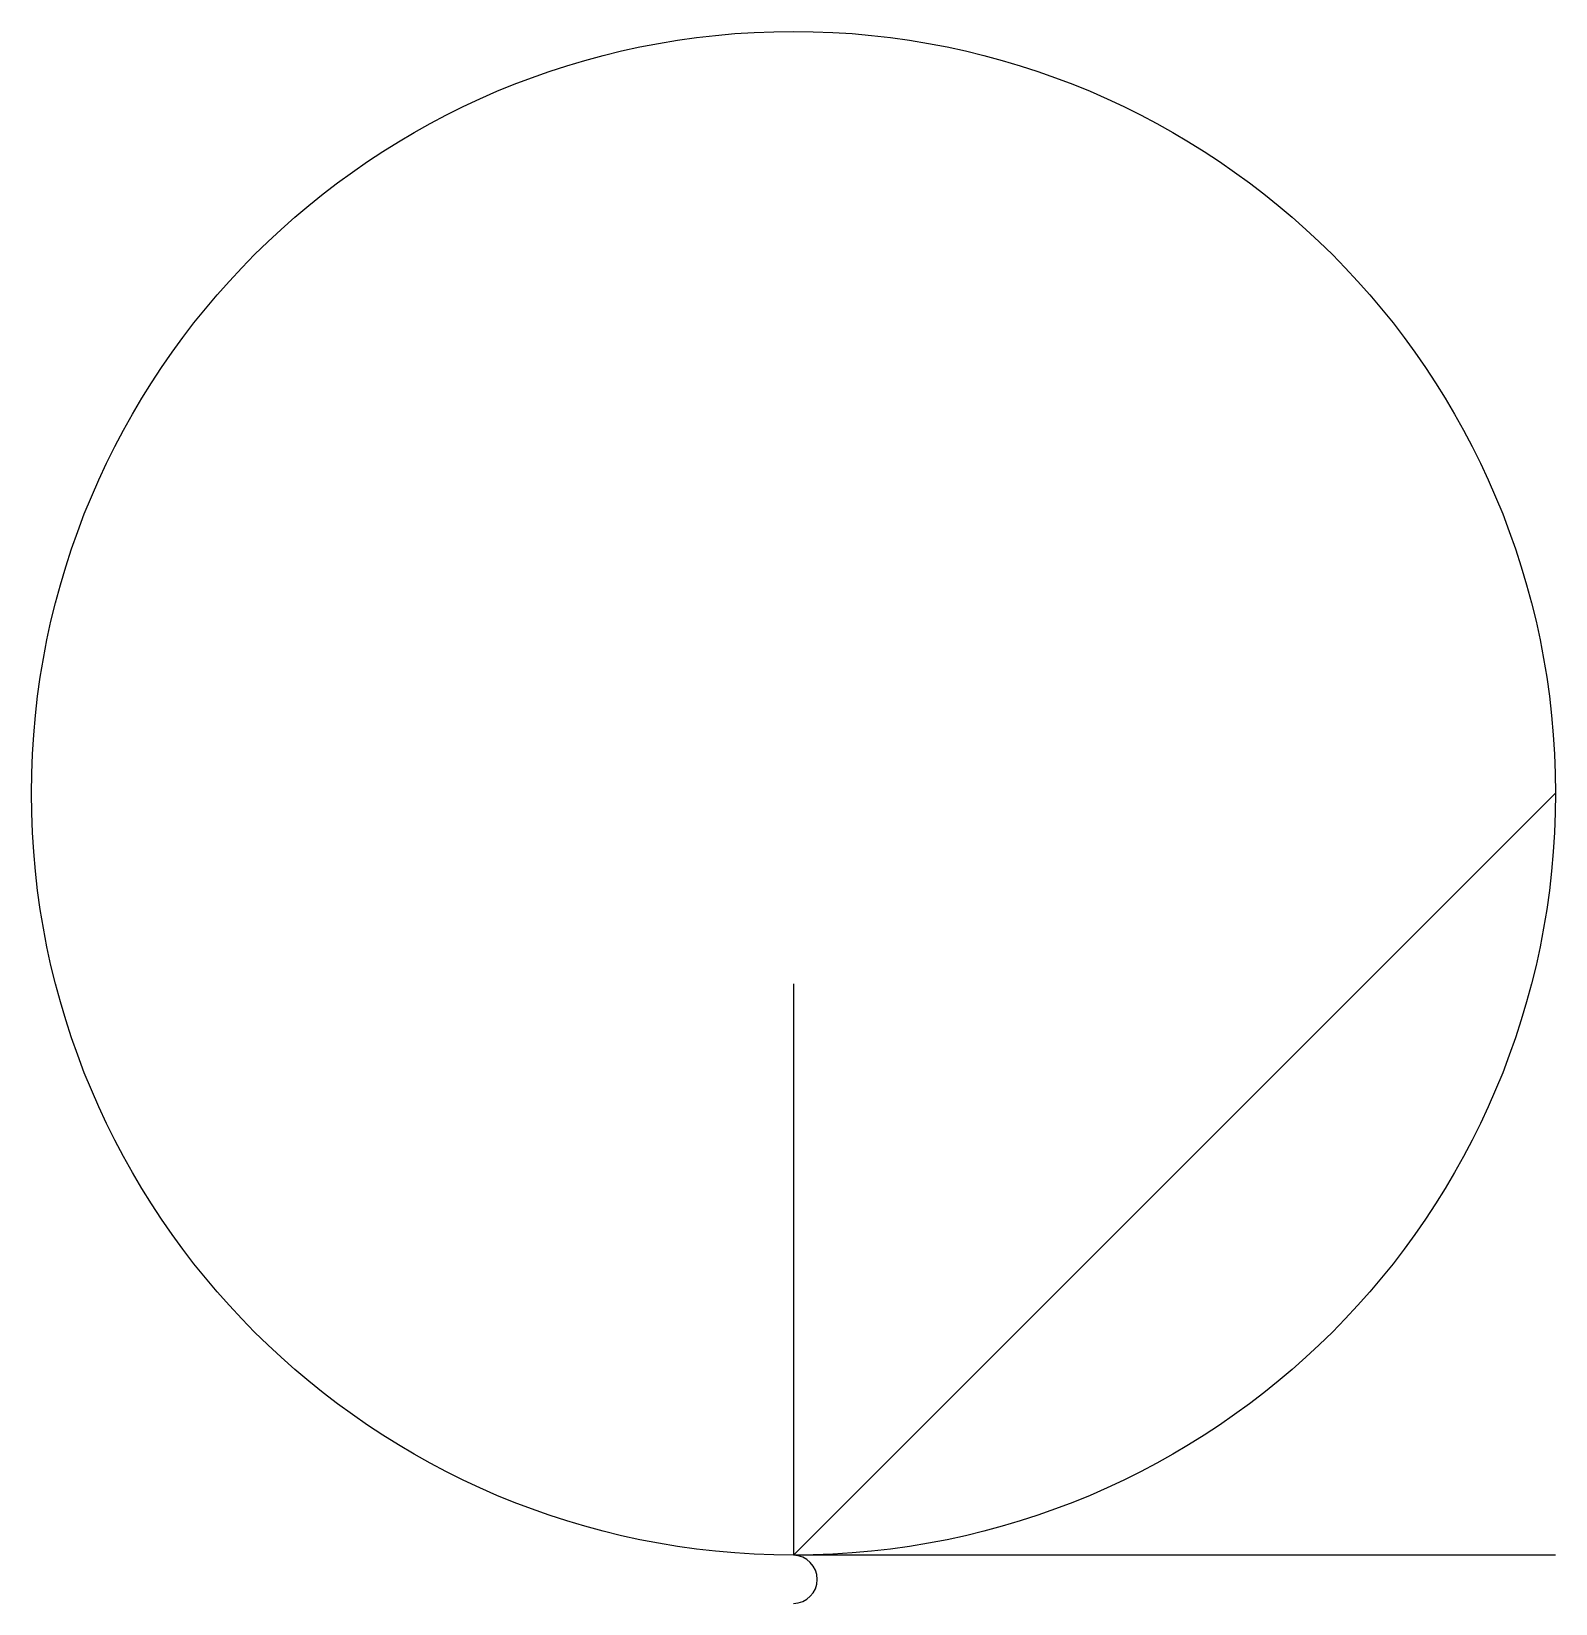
# Model space of a CAD drawing. Header units: metres. Extents: x -8192 to 8192, y -520 to 16384.
import ezdxf

# ---------------------------------------------------------------- set-up
doc = ezdxf.new("R2010")
doc.units = ezdxf.units.M

msp = doc.modelspace()

# ---------------------------------------------------------------- linework, layer by layer
at = {"layer": 'MCD_Layer_0'}
for p, q in [((8192.001976, 8192.005882), (0, 0)), ((0, 6144.002941), (0, 0)), ((-0.998413, -0.533478), (0, 0.480469)), ((-0.998413, -0.533478), (0, 0)), ((-0.991974, 0.489899), (0.000031, 0.495605)), ((-0.976013, 0.478516), (0.982422, 0.491119)), ((-0.976013, 0.478516), (0.377594, 0.48175)), ((-0.959991, 0.489594), (0.163208, 0.495514)), ((-0.953583, 0.491486), (0, 0.496094)), ((-0.953583, 0.491486), (0.000031, 0.495605)), ((-0.953583, 0.491486), (0, 0.480469)), ((-0.953583, 0.491486), (0, 0)), ((-0.063995, 0.488861), (-0.944, 0.48114)), ((-0.243195, 0.488617), (-0.944, 0.487)), ((-0.944, 0.485046), (0.879974, 0.48233)), ((-0.928009, -0.511688), (-0.23996, 0.495422)), ((-0.928009, -0.511688), (0.015991, 0.481781)), ((0.803223, 0.486969), (-0.915192, 0.495514)), ((0.457611, 0.486359), (-0.896027, 0.496307)), ((-0.854401, 0.488098), (-0.896027, 0.496307)), ((-0.895996, 0.485077), (-0.880005, 0.493225)), ((-0.895996, 0.485077), (0.012817, 0.491089)), ((-0.496002, 0.489563), (-0.895996, -0.522736)), ((-0.895996, -0.51004), (0.687988, 0.482208)), ((-0.880005, -0.513611), (0.000031, 0.495605)), ((-0.880005, 0.486389), (0.000031, 0.495605)), ((-0.880005, -0.521423), (-0.544006, 0.494415)), ((-0.611206, 0.481873), (-0.880005, 0.493225)), ((0.070374, 0.48468), (-0.880005, 0.493225)), ((0.47998, 0.486633), (-0.880005, 0.493225)), ((-0.880005, 0.486389), (0, 0.480469)), ((-0.880005, -0.513611), (0, 0.480469)), ((-0.873596, -0.518555), (0.864014, 0.493713)), ((-0.864014, -0.514252), (0.511993, 0.491211)), ((-0.112, -0.513123), (-0.863983, 0.491608)), ((-0.854401, 0.488098), (0.208008, 0.494598)), ((-0.851196, 0.489532), (0.928009, 0.48822)), ((-0.838409, -0.512543), (-0.016022, 0.488892)), ((-0.838409, -0.512543), (0.035217, 0.488434)), ((-0.838409, -0.512543), (0, 0)), ((-0.81601, -0.510315), (0.000031, 0.495605)), ((-0.81601, -0.511292), (0, 0.480469)), ((-0.81601, -0.510315), (0, 0.480469)), ((0.992004, -0.511414), (-0.815979, 0.494568)), ((-0.799988, -0.510956), (0.000031, 0.495605)), ((-0.799988, -0.510956), (0, 0.480469)), ((-0.783997, 0.488403), (-0.076782, 0.495331)), ((-0.371216, -0.517975), (-0.780792, 0.492279)), ((-0.751984, 0.481262), (0.511993, 0.491211)), ((-0.751984, -0.514832), (0.723206, 0.480408)), ((-0.751984, -0.514832), (0, 0)), ((-0.74881, -0.534882), (0.256012, 0.495605)), ((-0.611206, 0.481873), (-0.739197, 0.491882)), ((0.070374, 0.48468), (-0.739197, 0.491882)), ((0.457611, 0.486359), (-0.736023, 0.496246)), ((-0.736023, 0.484528), (0, 0)), ((-0.736023, 0.484528), (0, 0.480469)), ((-0.723206, -0.511688), (0.000031, 0.495605)), ((-0.723206, -0.511688), (0, 0.480469)), ((-0.70401, -0.52652), (0, 0.496094)), ((-0.096008, -0.527435), (-0.688019, 0.496277)), ((-0.688019, -0.509583), (0, 0.496094)), ((-0.688019, -0.509583), (0.000031, 0.495605)), ((-0.688019, 0.490417), (0, 0.480469)), ((-0.688019, 0.490417), (0, 0)), ((-0.688019, 0.488464), (0, 0)), ((-0.688019, -0.509583), (0, 0.480469)), ((-0.688019, -0.509583), (0, 0)), ((-0.68158, 0.487427), (0.751984, 0.49527)), ((-0.68158, 0.487427), (0.256012, 0.494629)), ((-0.678406, -0.511139), (-0.016022, 0.488892)), ((-0.678406, -0.511139), (0, 0)), ((-0.671997, 0.489777), (-0.016022, 0.479126)), ((-0.65918, 0.487701), (0, 0.480469)), ((-0.656006, 0.490112), (0, 0.480469)), ((-0.649567, 0.486145), (0.256012, 0.495605)), ((-0.640015, -0.513458), (0.563202, 0.495605)), ((-0.640015, 0.482635), (0, 0.490234)), ((-0.380829, 0.483582), (-0.639984, 0.490448)), ((-0.544006, 0.488556), (-0.633636, 0.488434)), ((-0.627228, 0.48056), (0.256012, 0.492676)), ((-0.627228, 0.48056), (0.870392, 0.492188)), ((-0.623993, 0.487854), (0, 0.496094)), ((-0.623993, -0.511169), (0, 0.496094)), ((-0.623993, 0.488831), (0, 0.496094)), ((-0.623993, -0.510193), (0, 0.496094)), ((-0.623993, 0.489807), (0, 0.496094)), ((-0.623993, -0.511169), (0.000031, 0.495605)), ((-0.623993, -0.511169), (-0.495972, 0.495422)), ((-0.623993, 0.488831), (-0.495972, 0.495422)), ((-0.623993, -0.511169), (0.81601, 0.494659)), ((-0.623993, -0.510193), (0.81601, 0.494659)), ((-0.623993, 0.489807), (0.81601, 0.494659)), ((-0.623993, 0.488831), (0.81601, 0.494659)), ((-0.623993, 0.487854), (0.256012, 0.494629)), ((-0.623993, 0.488831), (0.256012, 0.494629)), ((-0.623993, -0.511169), (0, 0.480469)), ((-0.623993, -0.511169), (0, 0)), ((-0.611206, 0.481873), (0.496002, 0.492828)), ((-0.611206, 0.481873), (0.012817, 0.491089)), ((-0.608002, 0.489166), (0, 0.480469)), ((-0.59201, -0.515381), (-0.23996, 0.495422)), ((-0.59201, -0.515381), (0.463989, 0.483368)), ((-0.59198, -0.509521), (-0.204773, 0.495575)), ((0.608002, -0.512634), (-0.588776, 0.495331)), ((-0.585632, 0.490417), (0.000031, 0.495605)), ((-0.585632, 0.490417), (0, 0.480469)), ((-0.575989, -0.510162), (0.563202, 0.495605)), ((-0.016022, 0.47522), (-0.572815, 0.492249)), ((-0.544006, -0.510468), (0, 0.496094)), ((-0.544006, -0.510468), (0.000031, 0.495605)), ((-0.544006, 0.488556), (0.323212, 0.495453)), ((-0.544006, 0.489532), (0.976013, 0.486298)), ((-0.544006, -0.510468), (0, 0.480469)), ((-0.544006, -0.510468), (0, 0)), ((-0.527985, 0.489868), (-0.204773, 0.495575)), ((-0.511993, -0.518585), (0.000031, 0.495605)), ((-0.511993, 0.481415), (0.000031, 0.495605)), ((-0.511993, -0.518585), (0.256012, 0.495605)), ((-0.511993, 0.481415), (0.256012, 0.495605)), ((-0.511993, 0.481415), (0, 0.480469)), ((-0.511993, -0.518585), (0, 0.480469)), ((-0.496002, -0.510437), (-0.23996, 0.495422)), ((-0.496002, 0.489563), (-0.23996, 0.495422)), ((-0.080017, -0.514404), (-0.496002, 0.492493)), ((-0.496002, -0.510437), (0.015991, 0.481781)), ((0.94397, -0.520233), (-0.495972, 0.495422)), ((0.94397, 0.479767), (-0.495972, 0.495422)), ((-0.47998, -0.515961), (0, 0.496094)), ((-0.47998, 0.484039), (0, 0.496094)), ((-0.47998, -0.515961), (0.000031, 0.495605)), ((-0.47998, 0.484039), (0.000031, 0.495605)), ((-0.47998, 0.484039), (0, 0.480469)), ((-0.47998, 0.484039), (0, 0)), ((-0.47998, -0.515961), (0, 0)), ((-0.447998, -0.511383), (0.000031, 0.495605)), ((-0.447998, -0.511383), (0, 0.480469)), ((-0.431976, 0.487976), (-0.204773, 0.495575)), ((-0.406372, -0.512268), (-0.23996, 0.495422)), ((-0.406372, -0.512268), (0.015991, 0.481781)), ((-0.400024, -0.521118), (0.256012, 0.495605)), ((0.559998, 0.483429), (-0.383972, 0.495331)), ((-0.368011, -0.508728), (-0.204803, 0.496063)), ((-0.368011, 0.491272), (-0.204803, 0.496063)), ((-0.368011, -0.508728), (-0.204773, 0.495575)), ((-0.368011, 0.491272), (-0.204773, 0.495575)), ((-0.364807, 0.473175), (0, 0.492188)), ((-0.342407, 0.477356), (0, 0)), ((-0.336029, -0.510986), (0.59198, 0.482147)), ((-0.319977, -0.510651), (-0.23996, 0.495422)), ((-0.319977, -0.510651), (0.015991, 0.481781)), ((-0.304016, -0.521057), (0, 0.496094)), ((-0.304016, -0.521057), (0.000031, 0.495605)), ((-0.303986, -0.509338), (0.000031, 0.495605)), ((-0.303986, -0.509338), (0, 0.480469)), ((-0.287994, -0.509979), (0, 0.496094)), ((-0.287994, -0.509979), (0.000031, 0.495605)), ((-0.287994, 0.490021), (0.143982, 0.472748)), ((-0.287994, -0.509979), (0, 0.480469)), ((-0.287994, -0.509979), (0, 0)), ((-0.272003, -0.512573), (0.000031, 0.495605)), ((-0.272003, -0.512573), (0, 0.480469)), ((-0.272003, -0.512573), (0, 0)), ((-0.259216, 0.488281), (-0.115204, 0.485443)), ((-0.255981, -0.513214), (-0.204773, 0.495575)), ((0.143982, -0.531158), (-0.255981, 0.486786)), ((0.94397, -0.520233), (-0.23996, 0.495422)), ((0.94397, 0.479767), (-0.23996, 0.495422)), ((0.015991, 0.488617), (-0.23996, 0.495422)), ((0.191986, -0.509644), (-0.23996, 0.495422)), ((-0.0896, 0.490082), (-0.23996, 0.495422)), ((0.720001, -0.511261), (-0.23996, 0.495422)), ((0.768005, -0.513184), (-0.23996, 0.495422)), ((0.928009, -0.51178), (-0.23996, 0.495422)), ((-0.175964, -0.510559), (-0.23996, 0.495422)), ((0.128021, -0.512939), (-0.23996, 0.495422)), ((0.128021, 0.487061), (-0.23996, 0.495422)), ((0.800018, 0.489441), (-0.23996, 0.495422)), ((-0.112, -0.513123), (-0.23996, 0.495422)), ((-0.23996, 0.495422), (0.143982, -0.51944)), ((-0.099182, 0.488708), (-0.227173, 0.487976)), ((-0.211182, -0.510712), (0, 0.480469)), ((-0.211182, -0.510712), (0, 0)), ((0, -0.515625), (-0.204803, 0.496063)), ((0.736023, 0.486145), (-0.204803, 0.496063)), ((0, -0.515625), (-0.204773, 0.495575)), ((0.736023, 0.486145), (-0.204773, 0.495575)), ((0.832001, -0.529419), (-0.201599, 0.493103)), ((0.70401, -0.51062), (-0.192017, 0.493988)), ((-0.175964, 0.489441), (0, 0.496094)), ((-0.175964, 0.489441), (0.000031, 0.495605)), ((-0.175964, -0.510559), (0.015991, 0.481781)), ((-0.128021, 0.488495), (0.256012, 0.495605)), ((-0.128021, 0.487518), (0.000031, 0.495605)), ((-0.128021, -0.518341), (0, 0.480469)), ((-0.128021, -0.518341), (0, 0)), ((-0.096008, 0.486237), (0, 0.480469)), ((-0.095978, 0.48819), (0.563202, 0.495605)), ((-0.095978, -0.51181), (0, 0.480469)), ((-0.095978, -0.51181), (0, 0)), ((-0.0896, 0.490082), (0.015991, 0.481781)), ((-0.080017, -0.514404), (0.256012, 0.495605)), ((-0.080017, -0.514404), (0.496002, 0.491852)), ((-0.080017, 0.488525), (0, 0)), ((-0.080017, -0.514404), (0.015991, 0.481781)), ((-0.079987, -0.510498), (0.323212, 0.495453)), ((0.131195, -0.513458), (-0.079987, 0.493408)), ((-0.079987, -0.510498), (0.630402, 0.488617)), ((-0.063995, -0.509186), (0.281616, 0.496094)), ((-0.063995, 0.490814), (0.281616, 0.496094)), ((-0.063995, -0.509186), (0.563202, 0.495605)), ((-0.063995, 0.490814), (0.563202, 0.495605)), ((-0.015991, -0.510132), (0.000031, 0.495605)), ((-0.015991, -0.510132), (0, 0.480469)), ((-0.000001, 0.000031), (0, 0)), ((-0.000001, -0.000001), (0, 0)), ((-0.000001, 0), (0, 0)), ((0.496002, -0.509125), (0, 0.496094)), ((0.992004, -0.511414), (0, 0.496094)), ((0, 0.486328), (0, 0.496094)), ((0.496002, 0.490875), (0, 0.496094)), ((0.944031, -0.508514), (0, 0.496094)), ((0.320007, -0.510864), (0, 0.496094)), ((0.931213, 0.488678), (0, 0.496094)), ((0.064026, -0.510376), (0, 0.496094)), ((0.028839, -0.510529), (0, 0.496094)), ((0.617584, 0.477997), (0, 0.496094)), ((0.81601, -0.509247), (0, 0.496094)), ((0.144012, -0.515533), (0, 0.496094)), ((0.144012, 0.484467), (0, 0.496094)), ((0.81601, 0.490753), (0, 0.496094)), ((0.384003, -0.515381), (0, 0.496094)), ((0.911987, 0.473236), (0, 0.496094)), ((0, 0.486328), (0.000031, 0.495605)), ((0.150391, 0.488312), (0, 0.494141)), ((0.147217, -0.516052), (0, 0.492188)), ((0.128021, 0.487061), (0, 0.492188)), ((0.128021, -0.512939), (0, 0.492188)), ((0, 0.491211), (0, 0.480469)), ((0, 0.491211), (0, 0)), ((0.81601, 0.490753), (0, 0.480469)), ((0.81601, 0.490753), (0, 0)), ((0.191986, -0.51355), (0, 0.490234)), ((0.304016, 0.489777), (0, 0.480469)), ((0.316803, 0.485748), (0, 0)), ((0.316803, 0.485748), (0, 0.480469)), ((0.768005, 0.484863), (0, 0.480469)), ((0.768005, 0.484863), (0, 0)), ((0.23999, 0.484528), (0, 0)), ((0.144012, 0.484467), (0, 0)), ((0.144012, 0.484467), (0, 0.480469)), ((0.23999, 0.480621), (0, 0)), ((0.23999, 0.480621), (0, 0.480469)), ((0, 0.480469), (0.143982, -0.51944)), ((0.496002, -0.509125), (0, 0.480469)), ((0.976013, -0.511749), (0, 0.480469)), ((0, -0.513672), (0, 0.480469)), ((0.944031, -0.508514), (0, 0.480469)), ((0.064026, -0.510376), (0, 0.480469)), ((0.911987, -0.515045), (0, 0.480469)), ((0.985596, -0.519165), (0, 0.480469)), ((0.94397, -0.511444), (0, 0.480469)), ((0.768005, -0.515137), (0, 0.480469)), ((0.81601, -0.509247), (0, 0.480469)), ((0.304016, -0.510223), (0, 0.480469)), ((0.144012, -0.515533), (0, 0.480469)), ((0, -0.508789), (0, 0.480469)), ((0.063995, -0.509399), (0, 0.480469)), ((0.010562, 0.0115), (0, 0)), ((0.0115, 0.0115), (0, 0)), ((0, 0.011063), (0, 0)), ((0.003975, 0.007881), (0, 0)), ((0.007881, 0.007881), (0, 0)), ((0.003975, 0.007881), (0, 0)), ((0.007881, 0.007881), (0, 0)), ((0.003906, 0.007813), (0, 0)), ((0.007813, 0.007813), (0, 0)), ((0.003906, 0.007813), (0, 0)), ((0.007813, 0.007813), (0, 0)), ((0.003906, 0.007813), (0, 0)), ((0.007813, 0.007813), (0, 0)), ((0.003906, 0.007813), (0, 0)), ((0.007813, 0.007813), (0, 0)), ((0, 0.007813), (0, 0)), ((0.007813, 0.007813), (0, 0)), ((0.003906, 0.007813), (0, 0)), ((0.007813, 0.007813), (0, 0)), ((0.003906, 0.007813), (0, 0)), ((0.007813, 0.007813), (0, 0)), ((0.003906, 0.007813), (0, 0)), ((0.007813, 0.007813), (0, 0)), ((0.003906, 0.007813), (0, 0)), ((0.007813, 0.007813), (0, 0)), ((0.001063, 0.007813), (0, 0)), ((0.007813, 0.007813), (0, 0)), ((0.003906, 0.007813), (0, 0)), ((0.007813, 0.007813), (0, 0)), ((0.003906, 0.007813), (0, 0)), ((0.007813, 0.007813), (0, 0)), ((0.003906, 0.007813), (0, 0)), ((0.007813, 0.007813), (0, 0)), ((0.003906, 0.007813), (0, 0)), ((0.007813, 0.007813), (0, 0)), ((0.003906, 0.007813), (0, 0)), ((0.007813, 0.007813), (0, 0)), ((0.001563, 0.007813), (0, 0)), ((0.007813, 0.007813), (0, 0)), ((0, 0.007813), (0, 0)), ((0.007812, 0.007813), (0, 0)), ((0.001953, 0.007813), (0, 0)), ((0.007813, 0.007813), (0, 0)), ((0.007813, 0.007813), (0, 0)), ((0, 0.007813), (0, 0)), ((0.002734, 0.007813), (0, 0)), ((0.007813, 0.007813), (0, 0)), ((0.007813, 0.007813), (0, 0)), ((0.007812, 0.007813), (0, 0)), ((0.000031, 0.007813), (0, 0)), ((0.004688, 0.007813), (0, 0)), ((0.001953, 0.007813), (0, 0)), ((0.007813, 0.007813), (0, 0)), ((0.003894, 0.007788), (0, 0)), ((0.007788, 0.007788), (0, 0)), ((0.003894, 0.007788), (0, 0)), ((0.007788, 0.007788), (0, 0)), ((0.007881, 0.003975), (0, 0)), ((0.003975, 0.003975), (0, 0)), ((0.003975, 0.003975), (0, 0)), ((0.007881, 0.003975), (0, 0)), ((0.003975, 0.003975), (0, 0)), ((0.003975, 0.003975), (0, 0)), ((0.003938, 0.003938), (0, 0)), ((0.003938, 0.003938), (0, 0)), ((0.003938, 0.003938), (0, 0)), ((0.003938, 0.003938), (0, 0)), ((0.003938, 0.003938), (0, 0)), ((0.003938, 0.003938), (0, 0)), ((0.003906, 0.003906), (0, 0)), ((0.007813, 0.003906), (0, 0)), ((0.003906, 0.003906), (0, 0)), ((0.003906, 0.003906), (0, 0)), ((0.003906, 0.003906), (0, 0)), ((0.007813, 0.003906), (0, 0)), ((0.003906, 0.003906), (0, 0)), ((0.003906, 0.003906), (0, 0)), ((0.007813, 0.003906), (0, 0)), ((0.003906, 0.003906), (0, 0)), ((0.003906, 0.003906), (0, 0)), ((0.003906, 0.003906), (0, 0)), ((0.003906, 0.003906), (0, 0)), ((0.003906, 0.003906), (0, 0)), ((0.007813, 0.003906), (0, 0)), ((0.003906, 0.003906), (0, 0)), ((0.003906, 0.003906), (0, 0)), ((0.003906, 0.003906), (0, 0)), ((0.007813, 0.003906), (0, 0)), ((0.003906, 0.003906), (0, 0)), ((0.003906, 0.003906), (0, 0)), ((0.007813, 0.003906), (0, 0)), ((0.003906, 0.003906), (0, 0)), ((0.003906, 0.003906), (0, 0)), ((0.007813, 0.003906), (0, 0)), ((0.003906, 0.003906), (0, 0)), ((0.003906, 0.003906), (0, 0)), ((0.007813, 0.003906), (0, 0)), ((0.003906, 0.003906), (0, 0)), ((0.007788, 0.003894), (0, 0)), ((0.003894, 0.003894), (0, 0)), ((0.003894, 0.003894), (0, 0)), ((0.007788, 0.003894), (0, 0)), ((0.003894, 0.003894), (0, 0)), ((0.003894, 0.003894), (0, 0)), ((0.000007, 0.00355), (0, 0)), ((0.007813, 0.003516), (0, 0)), ((0, 0.003316), (0, 0)), ((0, 0.003316), (0, 0)), ((0, 0.003281), (0, 0)), ((0, 0.003281), (0, 0)), ((0, 0.003281), (0, 0)), ((0, 0.003281), (0, 0)), ((0, 0.003281), (0, 0)), ((0, 0.003281), (0, 0)), ((0, 0.003281), (0, 0)), ((0, 0.003281), (0, 0)), ((0, 0.003281), (0, 0)), ((0, 0.003281), (0, 0)), ((0.000062, 0.003281), (0, 0)), ((0, 0.003281), (0, 0)), ((0, 0.003266), (0, 0)), ((0.001063, 0.003266), (0, 0)), ((0.000036, 0.002925), (0, 0)), ((0.000014, 0.002906), (0, 0)), ((0.000984, 0.002609), (0, 0)), ((0.000984, 0.002609), (0, 0)), ((0, 0.001563), (0, 0)), ((0.007813, 0.001563), (0, 0)), ((0.007813, 0.001563), (0, 0)), ((0.007813, 0.001563), (0, 0)), ((0.000949, 0.00125), (0, 0)), ((0.007813, 0.001172), (0, 0)), ((0.003266, 0.001063), (0, 0)), ((0.001063, 0.001063), (0, 0)), ((0.007813, 0.001063), (0, 0)), ((0.001063, 0.001063), (0, 0)), ((0.007813, 0.000984), (0, 0)), ((0.000984, 0.000984), (0, 0)), ((0.007813, 0.000984), (0, 0)), ((0.000984, 0.000984), (0, 0)), ((0.0115, 0.000949), (0, 0)), ((0.000949, 0.000949), (0, 0)), ((0, 0.000934), (0, 0)), ((0.000008, 0.000785), (0, 0)), ((0, 0.000488), (0, 0)), ((0, 0.000426), (0, 0)), ((0.000293, 0.000293), (0, 0)), ((0.000003, 0.00019), (0, 0)), ((0.000081, 0.000142), (0, 0)), ((0.000142, 0.000142), (0, 0)), ((0.000081, 0.000142), (0, 0)), ((0.000142, 0.000142), (0, 0)), ((0.000122, 0.000122), (0, 0)), ((0.001563, 0.000122), (0, 0)), ((0.003606, 0.000118), (0, 0)), ((0.001172, 0.000098), (0, 0)), ((0.003938, 0.000062), (0, 0)), ((0.000062, 0.000062), (0, 0)), ((0.003938, 0.000062), (0, 0)), ((0.000062, 0.000062), (0, 0)), ((0.000062, 0.000062), (0, 0)), ((0.003938, 0.000062), (0, 0)), ((0.003281, 0.000062), (0, 0)), ((0.000062, 0.000062), (0, 0)), ((0.000055, 0.000055), (0, 0)), ((0.000055, 0.000055), (0, 0)), ((0.003938, 0.000051), (0, 0)), ((0.000043, 0.000043), (0, 0)), ((0.000281, 0.00004), (0, 0)), ((0, 0.000037), (0, 0)), ((0.002894, 0.000036), (0, 0)), ((0.000031, 0.000031), (0, 0)), ((0.000031, 0.000031), (0, 0)), ((0.000031, 0.000031), (0, 0)), ((0, 0.000031), (0, 0)), ((0.000031, 0.000031), (0, 0)), ((0, 0.000031), (0, 0)), ((0.000003, 0.000031), (0, 0)), ((0.000031, 0.000031), (0, 0)), ((0.000006, 0.000031), (0, 0)), ((0.000031, 0.000031), (0, 0)), ((0.000006, 0.000031), (0, 0)), ((0.000031, 0.000031), (0, 0)), ((0.000006, 0.000031), (0, 0)), ((0.000006, 0.000031), (0, 0)), ((0.000031, 0.000031), (0, 0)), ((0.000006, 0.000031), (0, 0)), ((0.000031, 0.000031), (0, 0)), ((0.000003, 0.000031), (0, 0)), ((0.000031, 0.000031), (0, 0)), ((0.000098, 0.000031), (0, 0)), ((0.000031, 0.000031), (0, 0)), ((0.000031, 0.000031), (0, 0)), ((0.000003, 0.000031), (0, 0)), ((0.000003, 0.000031), (0, 0)), ((0.000031, 0.000031), (0, 0)), ((0.000003, 0.000031), (0, 0)), ((0.000031, 0.000031), (0, 0)), ((0, 0.000031), (0, 0)), ((0.000003, 0.000031), (0, 0)), ((0.000031, 0.000031), (0, 0)), ((0.000006, 0.000031), (0, 0)), ((0.000031, 0.000031), (0, 0)), ((0.000031, 0.000031), (0, 0)), ((0.007812, 0.000031), (0, 0)), ((0.000007, 0.000022), (0, 0)), ((0.000007, 0.000022), (0, 0)), ((0.003281, 0.000014), (0, 0)), ((0.000008, 0.000008), (0, 0)), ((0.000785, 0.000008), (0, 0)), ((0.000142, 0.000007), (0, 0)), ((0.000007, 0.000007), (0, 0)), ((0.00355, 0.000007), (0, 0)), ((0, 0.000007), (0, 0)), ((0.000142, 0.000007), (0, 0)), ((0.000007, 0.000007), (0, 0)), ((0.000003, 0.000006), (0, 0)), ((0.000031, 0.000006), (0, 0)), ((0.000001, 0.000006), (0, 0)), ((0.000031, 0.000006), (0, 0)), ((0.000031, 0.000006), (0, 0)), ((0.000031, 0.000006), (0, 0)), ((0, 0.000006), (0, 0)), ((0.000031, 0.000006), (0, 0)), ((0.000031, 0.000006), (0, 0)), ((0.000031, 0.000003), (0, 0)), ((0, 0.000003), (0, 0)), ((0.000031, 0.000003), (0, 0)), ((0.000031, 0.000003), (0, 0)), ((0, 0.000003), (0, 0)), ((0.000031, 0.000003), (0, 0)), ((0.000031, 0.000003), (0, 0)), ((0, 0.000003), (0, 0)), ((0, 0.000003), (0, 0)), ((0, 0.000002), (0, 0)), ((0.000002, 0.000002), (0, 0)), ((0.000031, 0.000002), (0, 0)), ((0, 0.000002), (0, 0)), ((0.000002, 0.000002), (0, 0)), ((0.000031, 0.000002), (0, 0)), ((0.000031, 0.000002), (0, 0)), ((0.000037, 0.000001), (0, 0)), ((0.000001, 0.000001), (0, 0)), ((0.000031, 0.000001), (0, 0)), ((0.000001, 0.000001), (0, 0)), ((0.000001, 0.000001), (0, 0)), ((0.496002, -0.509125), (0, 0)), ((0, -0.513672), (0, 0)), ((0.944031, -0.508514), (0, 0)), ((0.064026, -0.510376), (0, 0)), ((0.768005, -0.515137), (0, 0)), ((0.81601, -0.509247), (0, 0)), ((0.144012, -0.515533), (0, 0)), ((0, -0.508789), (0, 0)), ((0.003281, 0), (0, 0)), ((0.007813, 0), (0, 0)), ((0.003281, 0), (0, 0)), ((0.000934, 0), (0, 0)), ((0.007813, 0), (0, 0)), ((0.003281, 0), (0, 0)), ((0.000488, 0), (0, 0)), ((0.000426, 0), (0, 0)), ((0.000031, 0), (0, 0)), ((0, 0), (0, 0)), ((0, 0), (0, 0)), ((0, 0), (0, 0)), ((0.00002, 0), (0, 0)), ((0.000007, 0), (0, 0)), ((0.000031, 0), (0, 0)), ((0.003316, 0), (0, 0)), ((0.003316, 0), (0, 0)), ((0, 0), (0, 0)), ((0, 0), (0, 0)), ((0, 0), (0, 0)), ((0.003281, 0), (0, 0)), ((0, 0), (0, 0)), ((0, 0), (0, 0)), ((0, 0), (0, 0)), ((0.003266, 0), (0, 0)), ((0.000031, 0), (0, 0)), ((0.003281, 0), (0, 0)), ((0.000031, 0), (0, 0)), ((0.011063, 0), (0, 0)), ((0.000002, 0), (0, 0)), ((0.000118, 0), (0, 0)), ((0.000001, 0), (0, 0)), ((0.001172, 0), (0, 0)), ((0, 0), (0, 0)), ((0, 0), (0, 0)), ((0.007813, 0), (0, 0)), ((0.000003, 0), (0, 0)), ((0.000001, 0), (0, 0)), ((0, 0), (0, 0)), ((0.000879, 0), (0, 0)), ((0.000879, 0), (0, 0)), ((0.007812, 0), (0, 0)), ((0.000002, 0), (0, 0)), ((0.000002, 0), (0, 0)), ((0, 0), (0, 0)), ((0.000031, 0), (0, 0)), ((0.000006, 0), (0, 0)), ((0.000003, 0), (0, 0)), ((0.000002, 0), (0, 0)), ((0, 0), (0, 0)), ((0, 0), (0, 0)), ((0.004688, 0), (0, 0)), ((0.000003, 0), (0, 0)), ((0.001563, 0), (0, 0)), ((0.001563, 0), (0, 0)), ((0.000031, 0), (0, 0)), ((0.000031, 0), (0, 0)), ((0, 0), (0, 0)), ((0, 0), (0, 0)), ((0, -0.000001), (0, 0)), ((0.000003, 0), (0, 0)), ((0.000003, 0), (0, 0)), ((0.000006, 0), (0, 0)), ((0.003516, 0), (0, 0)), ((0.000031, 0), (0, 0)), ((0.007813, 0), (0, 0)), ((0.007812, 0), (0, 0)), ((0.000001, 0), (0, 0)), ((0.000003, 0), (0, 0)), ((0.000011, 0), (0, 0)), ((0.000031, 0), (0, 0)), ((0.000003, 0), (0, 0)), ((0, 0), (0, 0)), ((0, 0), (0, 0)), ((0, 0), (0, 0)), ((0.007813, 0), (0, 0)), ((0.007813, 0), (0, 0)), ((0.000002, 0), (0, 0)), ((0, 0), (0, 0)), ((0, 0), (0, 0)), ((0, 0), (0, 0)), ((0, 0), (0, 0)), ((0.000031, 0), (0, 0)), ((0.000031, 0), (0, 0)), ((0.000006, 0), (0, 0)), ((0.007813, 0), (0, 0)), ((0.007813, 0), (0, 0)), ((0.000122, 0), (0, 0)), ((0, 0), (0, 0)), ((8192.005882, 0), (0, 0)), ((0, 0), (0, 0)), ((6144.000988, 0), (0, 0)), ((0.496002, -0.509125), (0.000031, 0.495605)), ((0.511993, 0.488281), (0.000031, 0.495605)), ((0.496002, 0.490875), (0.000031, 0.495605)), ((0.944031, -0.508514), (0.000031, 0.495605)), ((0.064026, -0.510376), (0.000031, 0.495605)), ((0.94397, -0.511444), (0.000031, 0.495605)), ((0.799988, -0.516418), (0.000031, 0.495605)), ((0.028839, -0.510529), (0.000031, 0.495605)), ((0.304016, -0.510223), (0.000031, 0.495605)), ((0.81601, -0.509247), (0.000031, 0.495605)), ((0.144012, -0.515533), (0.000031, 0.495605)), ((0.144012, 0.484467), (0.000031, 0.495605)), ((0.81601, 0.490753), (0.000031, 0.495605)), ((0.304016, 0.489777), (0.000031, 0.495605)), ((0.384003, -0.515381), (0.000031, 0.495605)), ((0.880005, -0.513763), (0.000031, 0.495605)), ((0.927979, 0.482361), (0.000031, 0.495605)), ((0.911987, 0.473236), (0.000031, 0.495605)), ((0.000092, 0), (0.94397, -0.520233)), ((0.47998, 0.486633), (0.012817, 0.491089)), ((0.070374, 0.48468), (0.012817, 0.491089)), ((0.800018, 0.489441), (0.015991, 0.481781)), ((0.015991, 0.488617), (0.23999, 0.488434)), ((0.150391, 0.488312), (0.015991, 0.481781)), ((0.128021, 0.487061), (0.015991, 0.481781)), ((0.94397, -0.520233), (0.015991, 0.481781)), ((0.94397, 0.479767), (0.015991, 0.481781)), ((0.992004, -0.511414), (0.015991, 0.481781)), ((0.191986, -0.509644), (0.015991, 0.481781)), ((0.70401, -0.51062), (0.015991, 0.481781)), ((0.720001, -0.511261), (0.015991, 0.481781)), ((0.768005, -0.513184), (0.015991, 0.481781)), ((0.496002, -0.517914), (0.015991, 0.481781)), ((0.928009, -0.51178), (0.015991, 0.481781)), ((0.128021, -0.512939), (0.015991, 0.481781)), ((0.064026, 0.489624), (0.272003, 0.487152)), ((0.070374, 0.48468), (0.496002, 0.492828)), ((0.956787, 0.488434), (0.099213, 0.48587)), ((0.124786, 0.483673), (0.256012, 0.492676)), ((0.124786, 0.483673), (0.870392, 0.492188)), ((0.128021, -0.512939), (0.256012, 0.492676)), ((0.128021, 0.487061), (0.256012, 0.492676)), ((0.368011, -0.512787), (0.134369, 0.488953)), ((0.147217, -0.516052), (0.256012, 0.495605)), ((0.147217, -0.516052), (0.256012, 0.492676)), ((0.147217, -0.516052), (0.463989, 0.483368)), ((0.976013, -0.509796), (0.163208, 0.495514)), ((0.457611, 0.486359), (0.208008, 0.494598)), ((0.825592, 0.485291), (0.23999, 0.49234)), ((0.23999, 0.484528), (0.723206, 0.480408)), ((0.623993, 0.484772), (0.256012, 0.495605)), ((0.623993, -0.515228), (0.256012, 0.495605)), ((0.496002, -0.517914), (0.256012, 0.495605)), ((0.895996, -0.511475), (0.256012, 0.495605)), ((0.59201, 0.486053), (0.256012, 0.494629)), ((0.623993, -0.515228), (0.256012, 0.492676)), ((0.496002, -0.517914), (0.256012, 0.492676)), ((0.572784, 0.465729), (0.256012, 0.492676)), ((0.335999, -0.515411), (0.281616, 0.496094)), ((0.880005, 0.486237), (0.281616, 0.496094)), ((0.368011, -0.512787), (0.323212, 0.495453)), ((0.944, 0.489532), (0.323212, 0.495453)), ((0.335999, -0.515411), (0.563202, 0.495605)), ((0.527985, -0.519196), (0.377594, 0.48175)), ((0.384003, 0.489502), (0.687988, 0.482208)), ((0.447998, -0.517944), (0.723206, 0.480408)), ((0.448029, 0.489868), (0.563202, 0.495605)), ((0.457611, 0.486359), (0.959991, 0.494751)), ((0.623993, -0.515228), (0.463989, 0.483368)), ((0.496002, -0.517914), (0.870392, 0.492188)), ((0.527985, -0.519196), (0.982422, 0.491119)), ((0.527985, 0.480804), (0.723206, 0.480408)), ((0.880005, 0.486237), (0.563202, 0.495605)), ((0.575989, 0.480835), (0.94397, -0.520233)), ((0.815979, 0.486847), (0.59198, 0.482147)), ((0.59201, 0.486053), (0.751984, 0.49527)), ((0.623993, -0.515228), (0.870392, 0.492188)), ((0.527985, -0.523102), (0.94397, -0.520233))]:
    msp.add_line(p, q, dxfattribs=at)
for centre, radius in [((0, 8192.001976), 8192.001976), ((0, 0.007813), 0.007813), ((0, 0.007813), 0.007813), ((0, 0.007812), 0.007812), ((0, 0.000011), 0.000011), ((0.000006, 0), 0.000006)]:
    msp.add_circle(centre, radius, dxfattribs=at)
for centre, radius, start, end in [((0, 0), 0.000054, 9.553543, 360), ((0, 0), 0.000026, 2.442198, 360), ((0.001946, 0.001583), 0.002519, 219.274727, 57.999589), ((0, 0), 0.000004, 46.01017, 5.499691), ((0.000143, 0.000012), 0.000147, 185.924491, 139.610914), ((0.001945, 0.001739), 0.002612, 221.81592, 52.085151), ((0, 0), 0.000002, 215.388423, 162.914071), ((0.004534, 0.003914), 0.00599, 220.798349, 56.029749), ((0.001987, 0.001585), 0.002543, 218.589506, 58.493872), ((0.001951, 0.001583), 0.002516, 219.11961, 58.078722), ((0.00195, 0.001583), 0.002516, 219.138038, 58.070308), ((0, 0), 0.000001, 180, 170.77346), ((0, 0), 0.000001, 180, 162.914071), ((0.003941, 0.001311), 0.004153, 198.39952, 108.194551), ((0.002816, 0.000892), 0.002954, 197.587483, 103.148125), ((0.001803, 0.002057), 0.002735, 228.763924, 39.750602), ((0.001775, 0.002076), 0.002731, 229.470822, 39.132915), ((0.001658, 0.002226), 0.002775, 233.319908, 33.391023), ((0.001969, 0.001596), 0.002534, 219.024262, 57.560029), ((0.001953, 0.001584), 0.002515, 219.038193, 58.114522), ((0.001953, 0.001584), 0.002514, 219.035906, 58.11673), ((0.001953, 0.001584), 0.002514, 219.033761, 58.119691), ((0.001953, 0.001584), 0.002515, 219.040003, 58.11278), ((0.001953, 0.001584), 0.002515, 219.041776, 58.11444), ((0.001953, 0.001584), 0.002515, 219.051361, 58.109703), ((0.001953, 0.001584), 0.002514, 219.035899, 58.116733), ((0.001953, 0.001584), 0.002514, 219.035912, 58.116722), ((0.001641, 0.002188), 0.002734, 233.119844, 34.062353), ((0.001953, 0.001584), 0.002514, 219.035899, 58.116733), ((0.001969, 0.001555), 0.002509, 218.312776, 58.874644), ((0.001633, 0.002209), 0.002747, 233.531203, 32.95577), ((0.001969, 0.001555), 0.002509, 218.310292, 58.877438), ((0.001633, 0.002209), 0.002747, 233.526569, 32.959424), ((0.001953, 0.001373), 0.002388, 215.113229, 66.472341), ((0.001447, 0.002323), 0.002737, 238.08772, 26.623721), ((0.001947, 0.001376), 0.002384, 215.250411, 65.777909), ((0.001969, 0.001265), 0.00234, 212.720927, 74.111878), ((0.001969, 0.001265), 0.00234, 212.720899, 74.111874), ((0.0025, 0.000585), 0.002568, 193.177497, 119.132744), ((0.001969, 0.000531), 0.002039, 195.101109, 129.294102), ((0.001664, 0.000553), 0.001754, 198.391558, 117.45787), ((0.001805, 0.000111), 0.001808, 183.525984, 153.223159), ((0.001322, 0.00016), 0.001332, 186.915406, 140.823174), ((0.001072, 0.000064), 0.001074, 183.433064, 125.159874), ((0.000428, 0.000085), 0.000436, 191.297506, 136.315464), ((0.000141, 0.000455), 0.000476, 252.8166, 353.205439), ((0.000227, 0.000009), 0.000227, 182.385404, 149.622536), ((0.000011, 0.00085), 0.00085, 269.281928, 301.389501), ((0.000016, 0.000402), 0.000402, 267.785708, 312.970064), ((0.00002, 0.000898), 0.000898, 268.69864, 295.453237), ((0.000066, 0.000014), 0.000067, 191.858336, 93.74115), ((0.000041, 0.000025), 0.000048, 211.438073, 63.767034), ((0.000056, 0), 0.000056, 180.221695, 108.505098), ((0.000019, 0.000028), 0.000034, 235.921766, 21.330942), ((0.000031, 0), 0.000031, 180.001559, 108.964892), ((0.000031, 0), 0.000031, 180, 174.50031), ((0.000031, 0), 0.000031, 179.666378, 176.342999), ((0.000031, 0), 0.000031, 180, 108.964892), ((0.000031, 0), 0.000031, 180.000494, 152.140004), ((0.000026, 0), 0.000026, 179.998456, 66.037529), ((0.00002, 0), 0.00002, 180.008215, 122.116719), ((0.000011, 0), 0.000011, 180.000009, 179.274839), ((0.000011, 0), 0.000011, 180.003684, 92.617416), ((0.000003, 0), 0.000003, 180.218016, 177.272576), ((0.000001, 0), 0.000001, 179.991371, 177.623332), ((0, 0), 0, 180, 17.085929), ((0, 0), 0, 180, 162.914071), ((0, 0), 0, 180, 177.037616), ((0, 0), 0, 1.161714, 360), ((0, 0), 0, 176.238703, 360), ((0, 0), 0, 180, 3.657001), ((0, 0), 0, 180, 3.761297), ((0, 0), 0, 180, 162.914071), ((0, 0), 0, 0.454154, 360), ((0, 0), 0, 180, 17.085929), ((0, 0), 0, 0.229524, 360), ((0, 0), 0, 180, 179.53283), ((0, 0), 0, 180, 0.00049), ((0, 0), 0, 180, 179.985147), ((0.000001, 0), 0.000001, 180, 7.194896), ((0, 0), 0, 177.537676, 360), ((0, 0), 0, 180, 10.887133), ((0, 0), 0, 180, 17.085929), ((0.001659, 0.002226), 0.002775, 233.306383, 33.403869), ((0.001988, 0.001585), 0.002542, 218.578, 58.507059), ((0.001641, 0.002188), 0.002734, 233.13175, 34.05094), ((0.001642, 0.002187), 0.002734, 233.118774, 34.069017), ((0.001641, 0.002188), 0.002734, 233.131755, 34.050922), ((0.001641, 0.002188), 0.002734, 233.131755, 34.050922), ((0.001641, 0.002188), 0.002734, 233.13207, 34.05062), ((0.000339, 0.000019), 0.000339, 183.279866, 127.570207), ((0.000041, 0.000025), 0.000047, 211.437504, 63.767282), ((0.001643, 0.002187), 0.002733, 233.102024, 34.079435), ((-5.270874, -259.924013), 259.97745, 271.161714, 88.838286)]:
    msp.add_arc(centre, radius, start, end, dxfattribs=at)

doc.saveas('drawing.dxf')
